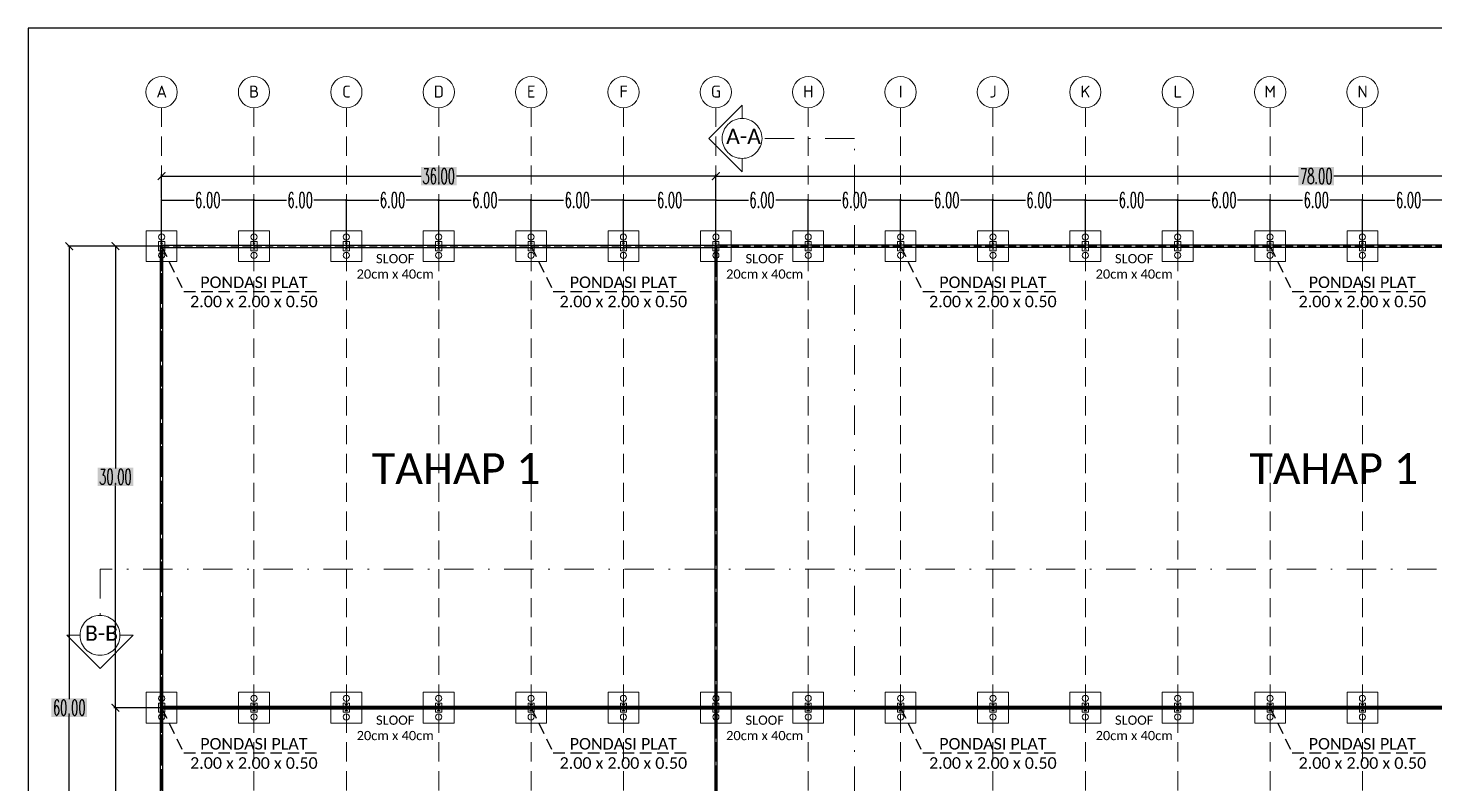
# Model space of a CAD drawing. Header units: millimetres. Extents: x 2175 to 3376, y 1504 to 1740.
# Drawn here: x 2440 to 2531.4, y 1632 to 1681.2 of the extents above; entities that cross this region are included whole.
import ezdxf

# ---------------------------------------------------------------- set-up
doc = ezdxf.new("R2010")
doc.units = ezdxf.units.MM
for name, pattern in [('DASHDOTX2', [50.8, 25.4, -12.7, 0, -12.7]), ('DASHED', [19.05, 12.7, -6.35]), ('HIDDEN', [0.375, 0.25, -0.125]), ('HIDDEN2', [0.1875, 0.125, -0.0625])]:
    doc.linetypes.add(name, pattern=pattern)
for name, color, linetype in [('FUR', 7, 'Continuous'), ('GR', 7, 'Continuous'), ('KOP TEKS', 1, 'Continuous')]:
    doc.layers.add(name, color=color, linetype=linetype)
for name, color, linetype, lineweight in [('Garis Dim', 131, 'DASHED', 9), ('GRS-TIPIS', 253, 'Continuous', 9), ('HAT', 8, 'Continuous', 9), ('Pondasi', 6, 'Continuous', 9)]:
    doc.layers.add(name, color=color, linetype=linetype, lineweight=lineweight)
doc.styles.add('-DIM2', font='simplex.shx', dxfattribs={"width": 0.55})
doc.styles.get("Standard").update_dxf_attribs({"font": 'arial.ttf'})
doc.dimstyles.new('DENAH KANTOR', dxfattribs={"dimtxt": 1, "dimasz": 0.05, "dimexe": 0.05, "dimexo": 0.05, "dimgap": 0.05, "dimtad": 0, "dimtih": 1, "dimtoh": 1, "dimzin": 0, "dimdsep": 46, "dimtxsty": '-DIM2', "dimblk": 'ARCHTICK', "dimcen": 0.3, "dimdle": 0.05, "dimclrd": 1, "dimclre": 1, "dimclrt": 7, "dimadec": 0, "dimazin": 0, "dimtfac": 1, "dimtix": 1, "dimtofl": 0, "dimtmove": 0, "dimatfit": 3, "dimldrblk": 'ARCHTICK', "dimfxl": 1, "dimtolj": 1, "dimtzin": 0, "dimarcsym": 0})
doc.dimstyles.new('DIMENSI WARNA 2.1', dxfattribs={"dimtxt": 1, "dimasz": 0.5, "dimexe": 0.1, "dimexo": 0.1, "dimgap": 0.05, "dimtad": 0, "dimtih": 1, "dimtoh": 1, "dimrnd": 0.0025, "dimzin": 0, "dimdsep": 46, "dimtxsty": '-DIM2', "dimblk": 'ARCHTICK', "dimcen": 0.1, "dimclrd": 1, "dimclre": 1, "dimclrt": 256, "dimadec": 0, "dimazin": 0, "dimtfac": 1, "dimtofl": 0, "dimtmove": 0, "dimatfit": 3, "dimldrblk": 'ARCHTICK', "dimfxl": 0.18, "dimtfill": 2, "dimtfillclr": 256, "dimtolj": 1, "dimtzin": 0, "dimarcsym": 0})

# ---------------------------------------------------------------- blocks, each defined once
blk = doc.blocks.new('_ArchTick')
at = {"color": 0, "linetype": 'ByBlock', "const_width": 0.15}
blk.add_lwpolyline([(-0.5, -0.5), (0.5, 0.5)], dxfattribs=at)
blk = doc.blocks.new('*D1271')
at = {"layer": 'Defpoints', "color": 0, "linetype": 'Continuous', "transparency": 16777216}
for p in [(2454.69, 1669.996), (2448.69, 1666.996), (2454.69, 1666.996)]:
    blk.add_point(p, dxfattribs=at)
at = {"layer": 'GR', "color": 1, "linetype": 'Continuous', "lineweight": -2, "transparency": 16777216}
for p, q in [((2448.64, 1669.996), (2450.802, 1669.996)), ((2448.69, 1667.046), (2448.69, 1670.046)), ((2454.74, 1669.996), (2452.578, 1669.996)), ((2454.69, 1667.046), (2454.69, 1670.046))]:
    blk.add_line(p, q, dxfattribs=at)
at = {"layer": 'GR', "color": 1, "linetype": 'Continuous', "lineweight": -2, "transparency": 16777216, "xscale": 0.05, "yscale": 0.05, "zscale": 0.05, "rotation": 180}
blk.add_blockref('_ArchTick', (2448.69, 1669.996), dxfattribs=at)
at = {"layer": 'GR', "color": 1, "linetype": 'Continuous', "lineweight": -2, "transparency": 16777216, "xscale": 0.05, "yscale": 0.05, "zscale": 0.05}
blk.add_blockref('_ArchTick', (2454.69, 1669.996), dxfattribs=at)
at = {"layer": 'GR', "color": 7, "linetype": 'Continuous', "transparency": 16777216, "insert": (2451.69, 1669.996), "char_height": 1, "attachment_point": 5, "style": '-DIM2'}
blk.add_mtext('\\A1;6.00', dxfattribs=at)
blk = doc.blocks.new('*D1067')
at = {"layer": 'Defpoints', "color": 0, "transparency": 16777216}
for p in [(2562.69, 1671.546), (2484.69, 1669.996), (2562.69, 1669.996)]:
    blk.add_point(p, dxfattribs=at)
at = {"layer": 'GR', "color": 1, "lineweight": -2, "transparency": 16777216}
for p, q in [((2484.69, 1670.096), (2484.69, 1671.646)), ((2484.69, 1671.546), (2522.54, 1671.546)), ((2562.69, 1671.546), (2524.84, 1671.546)), ((2562.69, 1670.096), (2562.69, 1671.646))]:
    blk.add_line(p, q, dxfattribs=at)
at = {"layer": 'GR', "color": 1, "lineweight": -2, "transparency": 16777216, "xscale": 0.5, "yscale": 0.5, "zscale": 0.5, "rotation": 180}
blk.add_blockref('_ArchTick', (2484.69, 1671.546), dxfattribs=at)
at = {"layer": 'GR', "color": 1, "lineweight": -2, "transparency": 16777216, "xscale": 0.5, "yscale": 0.5, "zscale": 0.5}
blk.add_blockref('_ArchTick', (2562.69, 1671.546), dxfattribs=at)
at = {"layer": 'GR', "color": 240, "transparency": 16777216, "insert": (2523.69, 1671.546), "char_height": 1, "attachment_point": 5, "style": '-DIM2', "bg_fill": 1, "box_fill_scale": 1.1, "bg_fill_color": 256, "bg_fill_true_color": 16180224, "bg_fill_transparency": 0}
blk.add_mtext('\\A1;78.00', dxfattribs=at)
blk = doc.blocks.new('*D1068')
at = {"layer": 'Defpoints', "color": 0, "transparency": 16777216}
for p in [(2448.69, 1666.996), (2445.69, 1636.996), (2448.69, 1636.996)]:
    blk.add_point(p, dxfattribs=at)
at = {"layer": 'GR', "color": 1, "lineweight": -2, "transparency": 16777216}
for p, q in [((2448.59, 1666.996), (2445.59, 1666.996)), ((2445.69, 1666.996), (2445.69, 1652.546)), ((2445.69, 1636.996), (2445.69, 1651.446)), ((2448.59, 1636.996), (2445.59, 1636.996))]:
    blk.add_line(p, q, dxfattribs=at)
at = {"layer": 'GR', "color": 1, "lineweight": -2, "transparency": 16777216, "xscale": 0.5, "yscale": 0.5, "zscale": 0.5}
for p, rotation in [((2445.69, 1666.996), 90), ((2445.69, 1636.996), 270)]:
    blk.add_blockref('_ArchTick', p, dxfattribs=dict(at, rotation=rotation))
at = {"layer": 'GR', "color": 240, "transparency": 16777216, "insert": (2445.69, 1651.996), "char_height": 1, "attachment_point": 5, "style": '-DIM2', "bg_fill": 1, "box_fill_scale": 1.1, "bg_fill_color": 256, "bg_fill_true_color": 16180224, "bg_fill_transparency": 0}
blk.add_mtext('\\A1;30.00', dxfattribs=at)
blk = doc.blocks.new('*D1069')
at = {"layer": 'Defpoints', "color": 0, "transparency": 16777216}
for p in [(2448.69, 1636.996), (2445.69, 1606.996), (2448.69, 1606.996)]:
    blk.add_point(p, dxfattribs=at)
at = {"layer": 'GR', "color": 1, "lineweight": -2, "transparency": 16777216}
for p, q in [((2448.59, 1636.996), (2445.59, 1636.996)), ((2445.69, 1636.996), (2445.69, 1622.546)), ((2445.69, 1606.996), (2445.69, 1621.446)), ((2448.59, 1606.996), (2445.59, 1606.996))]:
    blk.add_line(p, q, dxfattribs=at)
at = {"layer": 'GR', "color": 1, "lineweight": -2, "transparency": 16777216, "xscale": 0.5, "yscale": 0.5, "zscale": 0.5}
for p, rotation in [((2445.69, 1636.996), 90), ((2445.69, 1606.996), 270)]:
    blk.add_blockref('_ArchTick', p, dxfattribs=dict(at, rotation=rotation))
at = {"layer": 'GR', "color": 240, "transparency": 16777216, "insert": (2445.69, 1621.996), "char_height": 1, "attachment_point": 5, "style": '-DIM2', "bg_fill": 1, "box_fill_scale": 1.1, "bg_fill_color": 256, "bg_fill_true_color": 16180224, "bg_fill_transparency": 0}
blk.add_mtext('\\A1;30.00', dxfattribs=at)
blk = doc.blocks.new('*D1070')
at = {"layer": 'Defpoints', "color": 0, "transparency": 16777216}
for p in [(2445.69, 1666.996), (2442.69, 1606.996), (2445.69, 1606.996)]:
    blk.add_point(p, dxfattribs=at)
at = {"layer": 'GR', "color": 1, "lineweight": -2, "transparency": 16777216}
for p, q in [((2445.59, 1666.996), (2442.59, 1666.996)), ((2442.69, 1666.996), (2442.69, 1637.546)), ((2442.69, 1606.996), (2442.69, 1636.446)), ((2445.59, 1606.996), (2442.59, 1606.996))]:
    blk.add_line(p, q, dxfattribs=at)
at = {"layer": 'GR', "color": 1, "lineweight": -2, "transparency": 16777216, "xscale": 0.5, "yscale": 0.5, "zscale": 0.5}
for p, rotation in [((2442.69, 1666.996), 90), ((2442.69, 1606.996), 270)]:
    blk.add_blockref('_ArchTick', p, dxfattribs=dict(at, rotation=rotation))
at = {"layer": 'GR', "color": 240, "transparency": 16777216, "insert": (2442.69, 1636.996), "char_height": 1, "attachment_point": 5, "style": '-DIM2', "bg_fill": 1, "box_fill_scale": 1.1, "bg_fill_color": 256, "bg_fill_true_color": 16180224, "bg_fill_transparency": 0}
blk.add_mtext('\\A1;60.00', dxfattribs=at)
blk = doc.blocks.new('WF300')
at = {"layer": 'Pondasi'}
for p, q in [((4219.408, -132.102), (4219.418, -132.102)), ((4219.418, -131.977), (4219.418, -132.102)), ((4219.418, -132.034), (4219.698, -132.034)), ((4219.418, -132.044), (4219.698, -132.044)), ((4219.558, -132.044), (4219.558, -132.034)), ((4219.698, -132.102), (4219.698, -131.977)), ((4219.698, -132.102), (4219.708, -132.102))]:
    blk.add_line(p, q, dxfattribs=at)
blk.add_lwpolyline([(4219.783, -132.189), (4219.783, -131.889), (4219.333, -131.889), (4219.333, -132.189)], close=True, dxfattribs=at)
for points in [[(4219.418, -131.977), (4219.408, -131.977), (4219.408, -132.102)], [(4219.708, -132.102), (4219.708, -131.977), (4219.698, -131.977)]]:
    blk.add_lwpolyline(points, dxfattribs=at)
blk = doc.blocks.new('plat 2m x 2m x 0.5m')
at = {"layer": 'Pondasi'}
blk.add_lwpolyline([(9633.843, -54.272), (9635.843, -54.272), (9635.843, -52.272), (9633.843, -52.272)], close=True, dxfattribs=at)
for centre in [(9634.243, -53.272), (9635.443, -53.272)]:
    blk.add_circle(centre, 0.2, dxfattribs=at)
at = {"layer": 'HAT', "xscale": 1.333333333319186, "yscale": 1.333333333319186, "zscale": 1.333333333319186, "rotation": 359.9999999260696}
blk.add_blockref('WF300', (4008.765, 122.78), dxfattribs=at)
blk = doc.blocks.new('*D1074')
at = {"layer": 'Defpoints', "color": 0, "linetype": 'Continuous', "transparency": 16777216}
for p in [(2454.69, 1669.996), (2454.69, 1666.996), (2460.69, 1666.996)]:
    blk.add_point(p, dxfattribs=at)
at = {"layer": 'GR', "color": 1, "linetype": 'Continuous', "lineweight": -2, "transparency": 16777216}
for p, q in [((2454.64, 1669.996), (2456.802, 1669.996)), ((2454.69, 1667.046), (2454.69, 1670.046)), ((2460.74, 1669.996), (2458.578, 1669.996)), ((2460.69, 1667.046), (2460.69, 1670.046))]:
    blk.add_line(p, q, dxfattribs=at)
at = {"layer": 'GR', "color": 1, "linetype": 'Continuous', "lineweight": -2, "transparency": 16777216, "xscale": 0.05, "yscale": 0.05, "zscale": 0.05, "rotation": 180}
blk.add_blockref('_ArchTick', (2454.69, 1669.996), dxfattribs=at)
at = {"layer": 'GR', "color": 1, "linetype": 'Continuous', "lineweight": -2, "transparency": 16777216, "xscale": 0.05, "yscale": 0.05, "zscale": 0.05}
blk.add_blockref('_ArchTick', (2460.69, 1669.996), dxfattribs=at)
at = {"layer": 'GR', "color": 7, "linetype": 'Continuous', "transparency": 16777216, "insert": (2457.69, 1669.996), "char_height": 1, "attachment_point": 5, "style": '-DIM2'}
blk.add_mtext('\\A1;6.00', dxfattribs=at)
blk = doc.blocks.new('*D1075')
at = {"layer": 'Defpoints', "color": 0, "linetype": 'Continuous', "transparency": 16777216}
for p in [(2466.69, 1669.996), (2466.69, 1666.996), (2472.69, 1666.996)]:
    blk.add_point(p, dxfattribs=at)
at = {"layer": 'GR', "color": 1, "linetype": 'Continuous', "lineweight": -2, "transparency": 16777216}
for p, q in [((2466.64, 1669.996), (2468.802, 1669.996)), ((2466.69, 1667.046), (2466.69, 1670.046)), ((2472.74, 1669.996), (2470.578, 1669.996)), ((2472.69, 1667.046), (2472.69, 1670.046))]:
    blk.add_line(p, q, dxfattribs=at)
at = {"layer": 'GR', "color": 1, "linetype": 'Continuous', "lineweight": -2, "transparency": 16777216, "xscale": 0.05, "yscale": 0.05, "zscale": 0.05, "rotation": 180}
blk.add_blockref('_ArchTick', (2466.69, 1669.996), dxfattribs=at)
at = {"layer": 'GR', "color": 1, "linetype": 'Continuous', "lineweight": -2, "transparency": 16777216, "xscale": 0.05, "yscale": 0.05, "zscale": 0.05}
blk.add_blockref('_ArchTick', (2472.69, 1669.996), dxfattribs=at)
at = {"layer": 'GR', "color": 7, "linetype": 'Continuous', "transparency": 16777216, "insert": (2469.69, 1669.996), "char_height": 1, "attachment_point": 5, "style": '-DIM2'}
blk.add_mtext('\\A1;6.00', dxfattribs=at)
blk = doc.blocks.new('*D1076')
at = {"layer": 'Defpoints', "color": 0, "linetype": 'Continuous', "transparency": 16777216}
for p in [(2466.69, 1669.996), (2460.69, 1666.996), (2466.69, 1666.996)]:
    blk.add_point(p, dxfattribs=at)
at = {"layer": 'GR', "color": 1, "linetype": 'Continuous', "lineweight": -2, "transparency": 16777216}
for p, q in [((2460.64, 1669.996), (2462.802, 1669.996)), ((2460.69, 1667.046), (2460.69, 1670.046)), ((2466.74, 1669.996), (2464.578, 1669.996)), ((2466.69, 1667.046), (2466.69, 1670.046))]:
    blk.add_line(p, q, dxfattribs=at)
at = {"layer": 'GR', "color": 1, "linetype": 'Continuous', "lineweight": -2, "transparency": 16777216, "xscale": 0.05, "yscale": 0.05, "zscale": 0.05, "rotation": 180}
blk.add_blockref('_ArchTick', (2460.69, 1669.996), dxfattribs=at)
at = {"layer": 'GR', "color": 1, "linetype": 'Continuous', "lineweight": -2, "transparency": 16777216, "xscale": 0.05, "yscale": 0.05, "zscale": 0.05}
blk.add_blockref('_ArchTick', (2466.69, 1669.996), dxfattribs=at)
at = {"layer": 'GR', "color": 7, "linetype": 'Continuous', "transparency": 16777216, "insert": (2463.69, 1669.996), "char_height": 1, "attachment_point": 5, "style": '-DIM2'}
blk.add_mtext('\\A1;6.00', dxfattribs=at)
blk = doc.blocks.new('*D1077')
at = {"layer": 'Defpoints', "color": 0, "linetype": 'Continuous', "transparency": 16777216}
for p in [(2478.69, 1669.996), (2472.69, 1666.996), (2478.69, 1666.996)]:
    blk.add_point(p, dxfattribs=at)
at = {"layer": 'GR', "color": 1, "linetype": 'Continuous', "lineweight": -2, "transparency": 16777216}
for p, q in [((2472.64, 1669.996), (2474.802, 1669.996)), ((2472.69, 1667.046), (2472.69, 1670.046)), ((2478.74, 1669.996), (2476.578, 1669.996)), ((2478.69, 1667.046), (2478.69, 1670.046))]:
    blk.add_line(p, q, dxfattribs=at)
at = {"layer": 'GR', "color": 1, "linetype": 'Continuous', "lineweight": -2, "transparency": 16777216, "xscale": 0.05, "yscale": 0.05, "zscale": 0.05, "rotation": 180}
blk.add_blockref('_ArchTick', (2472.69, 1669.996), dxfattribs=at)
at = {"layer": 'GR', "color": 1, "linetype": 'Continuous', "lineweight": -2, "transparency": 16777216, "xscale": 0.05, "yscale": 0.05, "zscale": 0.05}
blk.add_blockref('_ArchTick', (2478.69, 1669.996), dxfattribs=at)
at = {"layer": 'GR', "color": 7, "linetype": 'Continuous', "transparency": 16777216, "insert": (2475.69, 1669.996), "char_height": 1, "attachment_point": 5, "style": '-DIM2'}
blk.add_mtext('\\A1;6.00', dxfattribs=at)
blk = doc.blocks.new('*D1078')
at = {"layer": 'Defpoints', "color": 0, "linetype": 'Continuous', "transparency": 16777216}
for p in [(2478.69, 1669.996), (2478.69, 1666.996), (2484.69, 1666.996)]:
    blk.add_point(p, dxfattribs=at)
at = {"layer": 'GR', "color": 1, "linetype": 'Continuous', "lineweight": -2, "transparency": 16777216}
for p, q in [((2478.64, 1669.996), (2480.802, 1669.996)), ((2478.69, 1667.046), (2478.69, 1670.046)), ((2484.74, 1669.996), (2482.578, 1669.996)), ((2484.69, 1667.046), (2484.69, 1670.046))]:
    blk.add_line(p, q, dxfattribs=at)
at = {"layer": 'GR', "color": 1, "linetype": 'Continuous', "lineweight": -2, "transparency": 16777216, "xscale": 0.05, "yscale": 0.05, "zscale": 0.05, "rotation": 180}
blk.add_blockref('_ArchTick', (2478.69, 1669.996), dxfattribs=at)
at = {"layer": 'GR', "color": 1, "linetype": 'Continuous', "lineweight": -2, "transparency": 16777216, "xscale": 0.05, "yscale": 0.05, "zscale": 0.05}
blk.add_blockref('_ArchTick', (2484.69, 1669.996), dxfattribs=at)
at = {"layer": 'GR', "color": 7, "linetype": 'Continuous', "transparency": 16777216, "insert": (2481.69, 1669.996), "char_height": 1, "attachment_point": 5, "style": '-DIM2'}
blk.add_mtext('\\A1;6.00', dxfattribs=at)
blk = doc.blocks.new('*D1079')
at = {"layer": 'Defpoints', "color": 0, "transparency": 16777216}
for p in [(2484.69, 1671.546), (2448.69, 1669.996), (2484.69, 1669.996)]:
    blk.add_point(p, dxfattribs=at)
at = {"layer": 'GR', "color": 1, "lineweight": -2, "transparency": 16777216}
for p, q in [((2448.69, 1670.096), (2448.69, 1671.646)), ((2448.69, 1671.546), (2465.54, 1671.546)), ((2484.69, 1671.546), (2467.84, 1671.546)), ((2484.69, 1670.096), (2484.69, 1671.646))]:
    blk.add_line(p, q, dxfattribs=at)
at = {"layer": 'GR', "color": 1, "lineweight": -2, "transparency": 16777216, "xscale": 0.5, "yscale": 0.5, "zscale": 0.5, "rotation": 180}
blk.add_blockref('_ArchTick', (2448.69, 1671.546), dxfattribs=at)
at = {"layer": 'GR', "color": 1, "lineweight": -2, "transparency": 16777216, "xscale": 0.5, "yscale": 0.5, "zscale": 0.5}
blk.add_blockref('_ArchTick', (2484.69, 1671.546), dxfattribs=at)
at = {"layer": 'GR', "color": 240, "transparency": 16777216, "insert": (2466.69, 1671.546), "char_height": 1, "attachment_point": 5, "style": '-DIM2', "bg_fill": 1, "box_fill_scale": 1.1, "bg_fill_color": 256, "bg_fill_true_color": 16180224, "bg_fill_transparency": 0}
blk.add_mtext('\\A1;36.00', dxfattribs=at)
blk = doc.blocks.new('*D1080')
at = {"layer": 'Defpoints', "color": 0, "linetype": 'Continuous', "transparency": 16777216}
for p in [(2514.69, 1669.996), (2514.69, 1666.996), (2520.69, 1666.996)]:
    blk.add_point(p, dxfattribs=at)
at = {"layer": 'GR', "color": 1, "linetype": 'Continuous', "lineweight": -2, "transparency": 16777216}
for p, q in [((2514.64, 1669.996), (2516.802, 1669.996)), ((2514.69, 1667.046), (2514.69, 1670.046)), ((2520.74, 1669.996), (2518.578, 1669.996)), ((2520.69, 1667.046), (2520.69, 1670.046))]:
    blk.add_line(p, q, dxfattribs=at)
at = {"layer": 'GR', "color": 1, "linetype": 'Continuous', "lineweight": -2, "transparency": 16777216, "xscale": 0.05, "yscale": 0.05, "zscale": 0.05, "rotation": 180}
blk.add_blockref('_ArchTick', (2514.69, 1669.996), dxfattribs=at)
at = {"layer": 'GR', "color": 1, "linetype": 'Continuous', "lineweight": -2, "transparency": 16777216, "xscale": 0.05, "yscale": 0.05, "zscale": 0.05}
blk.add_blockref('_ArchTick', (2520.69, 1669.996), dxfattribs=at)
at = {"layer": 'GR', "color": 7, "linetype": 'Continuous', "transparency": 16777216, "insert": (2517.69, 1669.996), "char_height": 1, "attachment_point": 5, "style": '-DIM2'}
blk.add_mtext('\\A1;6.00', dxfattribs=at)
blk = doc.blocks.new('*D1081')
at = {"layer": 'Defpoints', "color": 0, "linetype": 'Continuous', "transparency": 16777216}
for p in [(2514.69, 1669.996), (2508.69, 1666.996), (2514.69, 1666.996)]:
    blk.add_point(p, dxfattribs=at)
at = {"layer": 'GR', "color": 1, "linetype": 'Continuous', "lineweight": -2, "transparency": 16777216}
for p, q in [((2508.64, 1669.996), (2510.802, 1669.996)), ((2508.69, 1667.046), (2508.69, 1670.046)), ((2514.74, 1669.996), (2512.578, 1669.996)), ((2514.69, 1667.046), (2514.69, 1670.046))]:
    blk.add_line(p, q, dxfattribs=at)
at = {"layer": 'GR', "color": 1, "linetype": 'Continuous', "lineweight": -2, "transparency": 16777216, "xscale": 0.05, "yscale": 0.05, "zscale": 0.05, "rotation": 180}
blk.add_blockref('_ArchTick', (2508.69, 1669.996), dxfattribs=at)
at = {"layer": 'GR', "color": 1, "linetype": 'Continuous', "lineweight": -2, "transparency": 16777216, "xscale": 0.05, "yscale": 0.05, "zscale": 0.05}
blk.add_blockref('_ArchTick', (2514.69, 1669.996), dxfattribs=at)
at = {"layer": 'GR', "color": 7, "linetype": 'Continuous', "transparency": 16777216, "insert": (2511.69, 1669.996), "char_height": 1, "attachment_point": 5, "style": '-DIM2'}
blk.add_mtext('\\A1;6.00', dxfattribs=at)
blk = doc.blocks.new('*D1082')
at = {"layer": 'Defpoints', "color": 0, "linetype": 'Continuous', "transparency": 16777216}
for p in [(2502.69, 1669.996), (2496.69, 1666.996), (2502.69, 1666.996)]:
    blk.add_point(p, dxfattribs=at)
at = {"layer": 'GR', "color": 1, "linetype": 'Continuous', "lineweight": -2, "transparency": 16777216}
for p, q in [((2496.64, 1669.996), (2498.802, 1669.996)), ((2496.69, 1667.046), (2496.69, 1670.046)), ((2502.74, 1669.996), (2500.578, 1669.996)), ((2502.69, 1667.046), (2502.69, 1670.046))]:
    blk.add_line(p, q, dxfattribs=at)
at = {"layer": 'GR', "color": 1, "linetype": 'Continuous', "lineweight": -2, "transparency": 16777216, "xscale": 0.05, "yscale": 0.05, "zscale": 0.05, "rotation": 180}
blk.add_blockref('_ArchTick', (2496.69, 1669.996), dxfattribs=at)
at = {"layer": 'GR', "color": 1, "linetype": 'Continuous', "lineweight": -2, "transparency": 16777216, "xscale": 0.05, "yscale": 0.05, "zscale": 0.05}
blk.add_blockref('_ArchTick', (2502.69, 1669.996), dxfattribs=at)
at = {"layer": 'GR', "color": 7, "linetype": 'Continuous', "transparency": 16777216, "insert": (2499.69, 1669.996), "char_height": 1, "attachment_point": 5, "style": '-DIM2'}
blk.add_mtext('\\A1;6.00', dxfattribs=at)
blk = doc.blocks.new('*D1083')
at = {"layer": 'Defpoints', "color": 0, "linetype": 'Continuous', "transparency": 16777216}
for p in [(2502.69, 1669.996), (2502.69, 1666.996), (2508.69, 1666.996)]:
    blk.add_point(p, dxfattribs=at)
at = {"layer": 'GR', "color": 1, "linetype": 'Continuous', "lineweight": -2, "transparency": 16777216}
for p, q in [((2502.64, 1669.996), (2504.802, 1669.996)), ((2502.69, 1667.046), (2502.69, 1670.046)), ((2508.74, 1669.996), (2506.578, 1669.996)), ((2508.69, 1667.046), (2508.69, 1670.046))]:
    blk.add_line(p, q, dxfattribs=at)
at = {"layer": 'GR', "color": 1, "linetype": 'Continuous', "lineweight": -2, "transparency": 16777216, "xscale": 0.05, "yscale": 0.05, "zscale": 0.05, "rotation": 180}
blk.add_blockref('_ArchTick', (2502.69, 1669.996), dxfattribs=at)
at = {"layer": 'GR', "color": 1, "linetype": 'Continuous', "lineweight": -2, "transparency": 16777216, "xscale": 0.05, "yscale": 0.05, "zscale": 0.05}
blk.add_blockref('_ArchTick', (2508.69, 1669.996), dxfattribs=at)
at = {"layer": 'GR', "color": 7, "linetype": 'Continuous', "transparency": 16777216, "insert": (2505.69, 1669.996), "char_height": 1, "attachment_point": 5, "style": '-DIM2'}
blk.add_mtext('\\A1;6.00', dxfattribs=at)
blk = doc.blocks.new('*D1084')
at = {"layer": 'Defpoints', "color": 0, "linetype": 'Continuous', "transparency": 16777216}
for p in [(2490.69, 1669.996), (2490.69, 1666.996), (2496.69, 1666.996)]:
    blk.add_point(p, dxfattribs=at)
at = {"layer": 'GR', "color": 1, "linetype": 'Continuous', "lineweight": -2, "transparency": 16777216}
for p, q in [((2490.64, 1669.996), (2492.802, 1669.996)), ((2490.69, 1667.046), (2490.69, 1670.046)), ((2496.74, 1669.996), (2494.578, 1669.996)), ((2496.69, 1667.046), (2496.69, 1670.046))]:
    blk.add_line(p, q, dxfattribs=at)
at = {"layer": 'GR', "color": 1, "linetype": 'Continuous', "lineweight": -2, "transparency": 16777216, "xscale": 0.05, "yscale": 0.05, "zscale": 0.05, "rotation": 180}
blk.add_blockref('_ArchTick', (2490.69, 1669.996), dxfattribs=at)
at = {"layer": 'GR', "color": 1, "linetype": 'Continuous', "lineweight": -2, "transparency": 16777216, "xscale": 0.05, "yscale": 0.05, "zscale": 0.05}
blk.add_blockref('_ArchTick', (2496.69, 1669.996), dxfattribs=at)
at = {"layer": 'GR', "color": 7, "linetype": 'Continuous', "transparency": 16777216, "insert": (2493.69, 1669.996), "char_height": 1, "attachment_point": 5, "style": '-DIM2'}
blk.add_mtext('\\A1;6.00', dxfattribs=at)
blk = doc.blocks.new('*D1085')
at = {"layer": 'Defpoints', "color": 0, "linetype": 'Continuous', "transparency": 16777216}
for p in [(2490.69, 1669.996), (2484.69, 1666.996), (2490.69, 1666.996)]:
    blk.add_point(p, dxfattribs=at)
at = {"layer": 'GR', "color": 1, "linetype": 'Continuous', "lineweight": -2, "transparency": 16777216}
for p, q in [((2484.64, 1669.996), (2486.802, 1669.996)), ((2484.69, 1667.046), (2484.69, 1670.046)), ((2490.74, 1669.996), (2488.578, 1669.996)), ((2490.69, 1667.046), (2490.69, 1670.046))]:
    blk.add_line(p, q, dxfattribs=at)
at = {"layer": 'GR', "color": 1, "linetype": 'Continuous', "lineweight": -2, "transparency": 16777216, "xscale": 0.05, "yscale": 0.05, "zscale": 0.05, "rotation": 180}
blk.add_blockref('_ArchTick', (2484.69, 1669.996), dxfattribs=at)
at = {"layer": 'GR', "color": 1, "linetype": 'Continuous', "lineweight": -2, "transparency": 16777216, "xscale": 0.05, "yscale": 0.05, "zscale": 0.05}
blk.add_blockref('_ArchTick', (2490.69, 1669.996), dxfattribs=at)
at = {"layer": 'GR', "color": 7, "linetype": 'Continuous', "transparency": 16777216, "insert": (2487.69, 1669.996), "char_height": 1, "attachment_point": 5, "style": '-DIM2'}
blk.add_mtext('\\A1;6.00', dxfattribs=at)
blk = doc.blocks.new('*D1086')
at = {"layer": 'Defpoints', "color": 0, "linetype": 'Continuous', "transparency": 16777216}
for p in [(2526.69, 1669.996), (2520.69, 1666.996), (2526.69, 1666.996)]:
    blk.add_point(p, dxfattribs=at)
at = {"layer": 'GR', "color": 1, "linetype": 'Continuous', "lineweight": -2, "transparency": 16777216}
for p, q in [((2520.64, 1669.996), (2522.802, 1669.996)), ((2520.69, 1667.046), (2520.69, 1670.046)), ((2526.74, 1669.996), (2524.578, 1669.996)), ((2526.69, 1667.046), (2526.69, 1670.046))]:
    blk.add_line(p, q, dxfattribs=at)
at = {"layer": 'GR', "color": 1, "linetype": 'Continuous', "lineweight": -2, "transparency": 16777216, "xscale": 0.05, "yscale": 0.05, "zscale": 0.05, "rotation": 180}
blk.add_blockref('_ArchTick', (2520.69, 1669.996), dxfattribs=at)
at = {"layer": 'GR', "color": 1, "linetype": 'Continuous', "lineweight": -2, "transparency": 16777216, "xscale": 0.05, "yscale": 0.05, "zscale": 0.05}
blk.add_blockref('_ArchTick', (2526.69, 1669.996), dxfattribs=at)
at = {"layer": 'GR', "color": 7, "linetype": 'Continuous', "transparency": 16777216, "insert": (2523.69, 1669.996), "char_height": 1, "attachment_point": 5, "style": '-DIM2'}
blk.add_mtext('\\A1;6.00', dxfattribs=at)
blk = doc.blocks.new('*D1087')
at = {"layer": 'Defpoints', "color": 0, "linetype": 'Continuous', "transparency": 16777216}
for p in [(2526.69, 1669.996), (2526.69, 1666.996), (2532.69, 1666.996)]:
    blk.add_point(p, dxfattribs=at)
at = {"layer": 'GR', "color": 1, "linetype": 'Continuous', "lineweight": -2, "transparency": 16777216}
for p, q in [((2526.64, 1669.996), (2528.802, 1669.996)), ((2526.69, 1667.046), (2526.69, 1670.046)), ((2532.74, 1669.996), (2530.578, 1669.996)), ((2532.69, 1667.046), (2532.69, 1670.046))]:
    blk.add_line(p, q, dxfattribs=at)
at = {"layer": 'GR', "color": 1, "linetype": 'Continuous', "lineweight": -2, "transparency": 16777216, "xscale": 0.05, "yscale": 0.05, "zscale": 0.05, "rotation": 180}
blk.add_blockref('_ArchTick', (2526.69, 1669.996), dxfattribs=at)
at = {"layer": 'GR', "color": 1, "linetype": 'Continuous', "lineweight": -2, "transparency": 16777216, "xscale": 0.05, "yscale": 0.05, "zscale": 0.05}
blk.add_blockref('_ArchTick', (2532.69, 1669.996), dxfattribs=at)
at = {"layer": 'GR', "color": 7, "linetype": 'Continuous', "transparency": 16777216, "insert": (2529.69, 1669.996), "char_height": 1, "attachment_point": 5, "style": '-DIM2'}
blk.add_mtext('\\A1;6.00', dxfattribs=at)

msp = doc.modelspace()

# ---------------------------------------------------------------- linework, layer by layer
at = {"linetype": 'HIDDEN', "ltscale": 3}
for points in [[(2448.69, 1666.996), (2450.132, 1664.054), (2459.132, 1664.054)], [(2472.69, 1666.996), (2474.132, 1664.054), (2483.132, 1664.054)], [(2496.69, 1666.996), (2498.132, 1664.054), (2507.132, 1664.054)], [(2520.69, 1666.996), (2522.132, 1664.054), (2531.132, 1664.054)], [(2448.69, 1636.996), (2450.132, 1634.054), (2459.132, 1634.054)], [(2472.69, 1636.996), (2474.132, 1634.054), (2483.132, 1634.054)], [(2496.69, 1636.996), (2498.132, 1634.054), (2507.132, 1634.054)], [(2520.69, 1636.996), (2522.132, 1634.054), (2531.132, 1634.054)]]:
    msp.add_lwpolyline(points, dxfattribs=at)
at = {"layer": 'FUR', "color": 251, "linetype": 'HIDDEN2', "lineweight": 0, "ltscale": 10, "true_color": 0x67696c}
for p, q in [((2448.69, 1675.996), (2448.69, 1597.996)), ((2454.69, 1675.996), (2454.69, 1597.996)), ((2460.69, 1675.996), (2460.69, 1597.996)), ((2466.69, 1675.996), (2466.69, 1597.996)), ((2472.69, 1675.996), (2472.69, 1597.996)), ((2478.69, 1675.996), (2478.69, 1597.996)), ((2484.69, 1675.996), (2484.69, 1597.996)), ((2490.69, 1675.996), (2490.69, 1597.996)), ((2496.69, 1675.996), (2496.69, 1597.996)), ((2502.69, 1675.996), (2502.69, 1597.996)), ((2508.69, 1675.996), (2508.69, 1597.996)), ((2514.69, 1675.996), (2514.69, 1597.996)), ((2520.69, 1675.996), (2520.69, 1597.996)), ((2526.69, 1675.996), (2526.69, 1597.996))]:
    msp.add_line(p, q, dxfattribs=at)
at = {"layer": 'FUR', "color": 251, "lineweight": 0, "ltscale": 10, "true_color": 0x67696c}
for centre in [(2448.69, 1677.012), (2454.69, 1677.012), (2460.69, 1677.012), (2466.69, 1677.012), (2472.69, 1677.012), (2478.69, 1677.012), (2484.69, 1677.012), (2490.69, 1677.012), (2496.69, 1677.012), (2502.69, 1677.012), (2508.69, 1677.012), (2514.69, 1677.012), (2520.69, 1677.012), (2526.69, 1677.012)]:
    msp.add_circle(centre, 1.016, dxfattribs=at)
at = {"layer": 'Garis Dim'}
for points in [[(2486.394, 1672.7), (2486.394, 1671.836), (2484.234, 1673.996), (2486.394, 1676.156), (2486.394, 1675.292)], [(2445.986, 1641.7), (2446.85, 1641.7), (2444.69, 1639.54), (2442.53, 1641.7), (2443.394, 1641.7)]]:
    msp.add_lwpolyline(points, dxfattribs=at)
at = {"layer": 'Garis Dim', "linetype": 'DASHDOTX2', "ltscale": 0.075}
for points in [[(2490.69, 1599.996), (2493.69, 1599.996), (2493.69, 1673.996), (2487.69, 1673.996)], [(2566.69, 1642.996), (2566.69, 1645.996), (2444.69, 1645.996), (2444.69, 1642.996)]]:
    msp.add_lwpolyline(points, dxfattribs=at)
at = {"layer": 'Garis Dim'}
for centre in [(2486.394, 1673.996), (2444.69, 1641.7)]:
    msp.add_circle(centre, 1.296, dxfattribs=at)
at = {"layer": 'GR', "color": 144, "true_color": 0x00629d}
for p, q in [((2484.69, 1637.071), (2562.69, 1637.071)), ((2484.69, 1636.921), (2562.69, 1636.921))]:
    msp.add_line(p, q, dxfattribs=at)
for points in [[(2448.615, 1667.071), (2484.765, 1667.071), (2484.765, 1636.921), (2448.615, 1636.921)], [(2448.765, 1666.921), (2484.615, 1666.921), (2484.615, 1637.071), (2448.765, 1637.071)], [(2484.615, 1667.071), (2484.615, 1636.921), (2562.765, 1636.921), (2562.765, 1667.071)], [(2484.765, 1666.921), (2484.765, 1637.071), (2562.615, 1637.071), (2562.615, 1666.921)], [(2448.615, 1637.071), (2484.765, 1637.071), (2484.765, 1606.921), (2448.615, 1606.921)], [(2448.765, 1636.921), (2484.615, 1636.921), (2484.615, 1607.071), (2448.765, 1607.071)], [(2484.615, 1637.071), (2484.615, 1606.921), (2568.765, 1606.921), (2568.765, 1637.071)], [(2484.765, 1636.921), (2484.765, 1607.071), (2568.615, 1607.071), (2568.615, 1636.921)]]:
    msp.add_lwpolyline(points, close=True, dxfattribs=at)
at = {"layer": 'GRS-TIPIS', "linetype": 'HIDDEN', "ltscale": 2}
msp.add_line((2484.69, 1636.996), (2562.69, 1636.996), dxfattribs=at)
for points in [[(2448.69, 1666.996), (2484.69, 1666.996), (2484.69, 1636.996), (2448.69, 1636.996)], [(2484.69, 1666.996), (2484.69, 1636.996), (2562.69, 1636.996), (2562.69, 1666.996)], [(2448.69, 1636.996), (2484.69, 1636.996), (2484.69, 1606.996), (2448.69, 1606.996)], [(2484.69, 1636.996), (2484.69, 1606.996), (2568.69, 1606.996), (2568.69, 1636.996)]]:
    msp.add_lwpolyline(points, close=True, dxfattribs=at)
at = {"layer": 'KOP TEKS', "color": 2}
msp.add_lwpolyline([(2577.471, 1583.985), (2577.471, 1681.172), (2440.021, 1681.172), (2440.021, 1583.985)], close=True, dxfattribs=at)

# ---------------------------------------------------------------- block references
at = {"layer": 'GR', "rotation": 270}
for p in [(2501.962, 11301.838), (2507.962, 11301.838), (2513.962, 11301.838), (2519.962, 11301.838), (2525.962, 11301.838), (2531.962, 11301.838), (2537.962, 11301.838), (2543.962, 11301.838), (2549.962, 11301.838), (2555.962, 11301.838), (2561.962, 11301.838), (2567.962, 11301.838), (2573.962, 11301.838), (2579.962, 11301.838), (2501.962, 11271.838), (2507.962, 11271.838), (2513.962, 11271.838), (2519.962, 11271.838), (2525.962, 11271.838), (2531.962, 11271.838), (2537.962, 11271.838), (2543.962, 11271.838), (2549.962, 11271.838), (2555.962, 11271.838), (2561.962, 11271.838), (2567.962, 11271.838), (2573.962, 11271.838), (2579.962, 11271.838)]:
    msp.add_blockref('plat 2m x 2m x 0.5m', p, dxfattribs=at)

# ---------------------------------------------------------------- texts
at = {"color": 251, "char_height": 0.77673, "width": 2.96987, "attachment_point": 1}
for s, insert in [('\\pxqc;{\\fISOCPEUR|b0|i0|c0|p34;A}', (2447.212, 1677.434)), ('\\pxqc;{\\fISOCPEUR|b0|i0|c0|p34;B}', (2453.212, 1677.434)), ('\\pxqc;{\\fISOCPEUR|b0|i0|c0|p34;C}', (2459.212, 1677.434)), ('\\pxqc;{\\fISOCPEUR|b0|i0|c0|p34;D}', (2465.212, 1677.434)), ('\\pxqc;{\\fISOCPEUR|b0|i0|c0|p34;E}', (2471.212, 1677.434)), ('\\pxqc;{\\fISOCPEUR|b0|i0|c0|p34;F}', (2477.212, 1677.434)), ('\\pxqc;{\\fISOCPEUR|b0|i0|c0|p34;G}', (2483.212, 1677.434)), ('\\pxqc;{\\fISOCPEUR|b0|i0|c0|p34;H}', (2489.212, 1677.434)), ('\\pxqc;{\\fISOCPEUR|b0|i0|c0|p34;I}', (2495.212, 1677.434)), ('\\pxqc;{\\fISOCPEUR|b0|i0|c0|p34;J}', (2501.212, 1677.434)), ('\\pxqc;{\\fISOCPEUR|b0|i0|c0|p34;K}', (2507.212, 1677.434)), ('\\pxqc;{\\fISOCPEUR|b0|i0|c0|p34;L}', (2513.212, 1677.434)), ('\\pxqc;{\\fISOCPEUR|b0|i0|c0|p34;M}', (2519.212, 1677.434)), ('\\pxqc;{\\fISOCPEUR|b0|i0|c0|p34;N}', (2525.212, 1677.434))]:
    msp.add_mtext(s, dxfattribs=dict(at, insert=insert))
at = {"attachment_point": 1}
for s, insert, char_height, width in [('\\pxqc;{\\fCalibri Light|b0|i0|c0|p34;A-A}', (2484.594, 1674.63), 0.9907, 3.78803), ('\\pxqc;{\\fCalibri Light|b0|i0|c0|p34;SLOOF  \\P20cm x 40cm}', (2460.875, 1666.485), 0.6, 5.97517), ('\\pxqc;{\\fCalibri Light|b0|i0|c0|p34;SLOOF  \\P20cm x 40cm}', (2484.875, 1666.485), 0.6, 5.97517), ('\\pxqc;{\\fCalibri Light|b0|i0|c0|p34;SLOOF  \\P20cm x 40cm}', (2508.875, 1666.485), 0.6, 5.97517), ('\\pxqc;{\\fCalibri Light|b0|i0|c0|p34;PONDASI PLAT\\P2.00 x 2.00 x 0.50}', (2450.407, 1665.024), 0.75, 8.5537), ('\\pxqc;{\\fCalibri Light|b0|i0|c0|p34;PONDASI PLAT\\P2.00 x 2.00 x 0.50}', (2474.407, 1665.024), 0.75, 8.5537), ('\\pxqc;{\\fCalibri Light|b0|i0|c0|p34;PONDASI PLAT\\P2.00 x 2.00 x 0.50}', (2498.407, 1665.024), 0.75, 8.5537), ('\\pxqc;{\\fCalibri Light|b0|i0|c0|p34;PONDASI PLAT\\P2.00 x 2.00 x 0.50}', (2522.407, 1665.024), 0.75, 8.5537), ('\\pxqc;{\\fCalibri Light|b0|i0|c0|p34;TAHAP 1}', (2459.147, 1653.537), 2, 17.36003), ('\\pxqc;{\\fCalibri Light|b0|i0|c0|p34;TAHAP 1}', (2516.147, 1653.537), 2, 17.36003), ('\\pxqc;{\\fCalibri Light|b0|i0|c0|p34;B-B}', (2442.89, 1642.334), 0.9907, 3.78803), ('\\pxqc;{\\fCalibri Light|b0|i0|c0|p34;SLOOF  \\P20cm x 40cm}', (2460.875, 1636.485), 0.6, 5.97517), ('\\pxqc;{\\fCalibri Light|b0|i0|c0|p34;SLOOF  \\P20cm x 40cm}', (2484.875, 1636.485), 0.6, 5.97517), ('\\pxqc;{\\fCalibri Light|b0|i0|c0|p34;SLOOF  \\P20cm x 40cm}', (2508.875, 1636.485), 0.6, 5.97517), ('\\pxqc;{\\fCalibri Light|b0|i0|c0|p34;PONDASI PLAT\\P2.00 x 2.00 x 0.50}', (2450.407, 1635.024), 0.75, 8.5537), ('\\pxqc;{\\fCalibri Light|b0|i0|c0|p34;PONDASI PLAT\\P2.00 x 2.00 x 0.50}', (2474.407, 1635.024), 0.75, 8.5537), ('\\pxqc;{\\fCalibri Light|b0|i0|c0|p34;PONDASI PLAT\\P2.00 x 2.00 x 0.50}', (2498.407, 1635.024), 0.75, 8.5537), ('\\pxqc;{\\fCalibri Light|b0|i0|c0|p34;PONDASI PLAT\\P2.00 x 2.00 x 0.50}', (2522.407, 1635.024), 0.75, 8.5537)]:
    msp.add_mtext(s, dxfattribs=dict(at, insert=insert, char_height=char_height, width=width))

# ---------------------------------------------------------------- dimensions: what is measured, and where the dimension line sits
at = {"layer": 'GR'}
for base, p1, p2, picture, middle in [((2484.69, 1671.546), (2448.69, 1669.996), (2484.69, 1669.996), '*D1079', (2466.69, 1671.546)), ((2562.69, 1671.546), (2484.69, 1669.996), (2562.69, 1669.996), '*D1067', (2523.69, 1671.546))]:
    dim = msp.add_linear_dim(base=base, p1=p1, p2=p2, dimstyle='DIMENSI WARNA 2.1', dxfattribs=at)
    dim.commit()
    dim.dimension.update_dxf_attribs({"geometry": picture, "text_midpoint": middle})
at = {"layer": 'GR', "linetype": 'Continuous'}
for base, p1, p2, picture, middle in [((2454.69, 1669.996), (2448.69, 1666.996), (2454.69, 1666.996), '*D1271', (2451.69, 1669.996)), ((2466.69, 1669.996), (2460.69, 1666.996), (2466.69, 1666.996), '*D1076', (2463.69, 1669.996)), ((2478.69, 1669.996), (2472.69, 1666.996), (2478.69, 1666.996), '*D1077', (2475.69, 1669.996)), ((2490.69, 1669.996), (2484.69, 1666.996), (2490.69, 1666.996), '*D1085', (2487.69, 1669.996)), ((2502.69, 1669.996), (2496.69, 1666.996), (2502.69, 1666.996), '*D1082', (2499.69, 1669.996)), ((2514.69, 1669.996), (2508.69, 1666.996), (2514.69, 1666.996), '*D1081', (2511.69, 1669.996)), ((2526.69, 1669.996), (2520.69, 1666.996), (2526.69, 1666.996), '*D1086', (2523.69, 1669.996))]:
    dim = msp.add_linear_dim(base=base, p1=p1, p2=p2, dimstyle='DENAH KANTOR', dxfattribs=at)
    dim.commit()
    dim.dimension.update_dxf_attribs({"geometry": picture, "text_midpoint": middle})
for base, p1, p2, picture, middle in [((2454.69, 1669.996), (2460.69, 1666.996), (2454.69, 1666.996), '*D1074', (2457.69, 1669.996)), ((2466.69, 1669.996), (2472.69, 1666.996), (2466.69, 1666.996), '*D1075', (2469.69, 1669.996)), ((2478.69, 1669.996), (2484.69, 1666.996), (2478.69, 1666.996), '*D1078', (2481.69, 1669.996)), ((2490.69, 1669.996), (2496.69, 1666.996), (2490.69, 1666.996), '*D1084', (2493.69, 1669.996)), ((2502.69, 1669.996), (2508.69, 1666.996), (2502.69, 1666.996), '*D1083', (2505.69, 1669.996)), ((2514.69, 1669.996), (2520.69, 1666.996), (2514.69, 1666.996), '*D1080', (2517.69, 1669.996)), ((2526.69, 1669.996), (2532.69, 1666.996), (2526.69, 1666.996), '*D1087', (2529.69, 1669.996))]:
    dim = msp.add_linear_dim(base=base, p1=p1, p2=p2, angle=180, dimstyle='DENAH KANTOR', dxfattribs=at)
    dim.commit()
    dim.dimension.update_dxf_attribs({"geometry": picture, "text_midpoint": middle})
at = {"layer": 'GR'}
for base, p1, p2, picture, middle in [((2442.69, 1606.996), (2445.69, 1666.996), (2445.69, 1606.996), '*D1070', (2442.69, 1636.996)), ((2445.69, 1636.996), (2448.69, 1666.996), (2448.69, 1636.996), '*D1068', (2445.69, 1651.996)), ((2445.69, 1606.996), (2448.69, 1636.996), (2448.69, 1606.996), '*D1069', (2445.69, 1621.996))]:
    dim = msp.add_linear_dim(base=base, p1=p1, p2=p2, angle=90, dimstyle='DIMENSI WARNA 2.1', dxfattribs=at)
    dim.commit()
    dim.dimension.update_dxf_attribs({"geometry": picture, "text_midpoint": middle})

doc.saveas('drawing.dxf')
